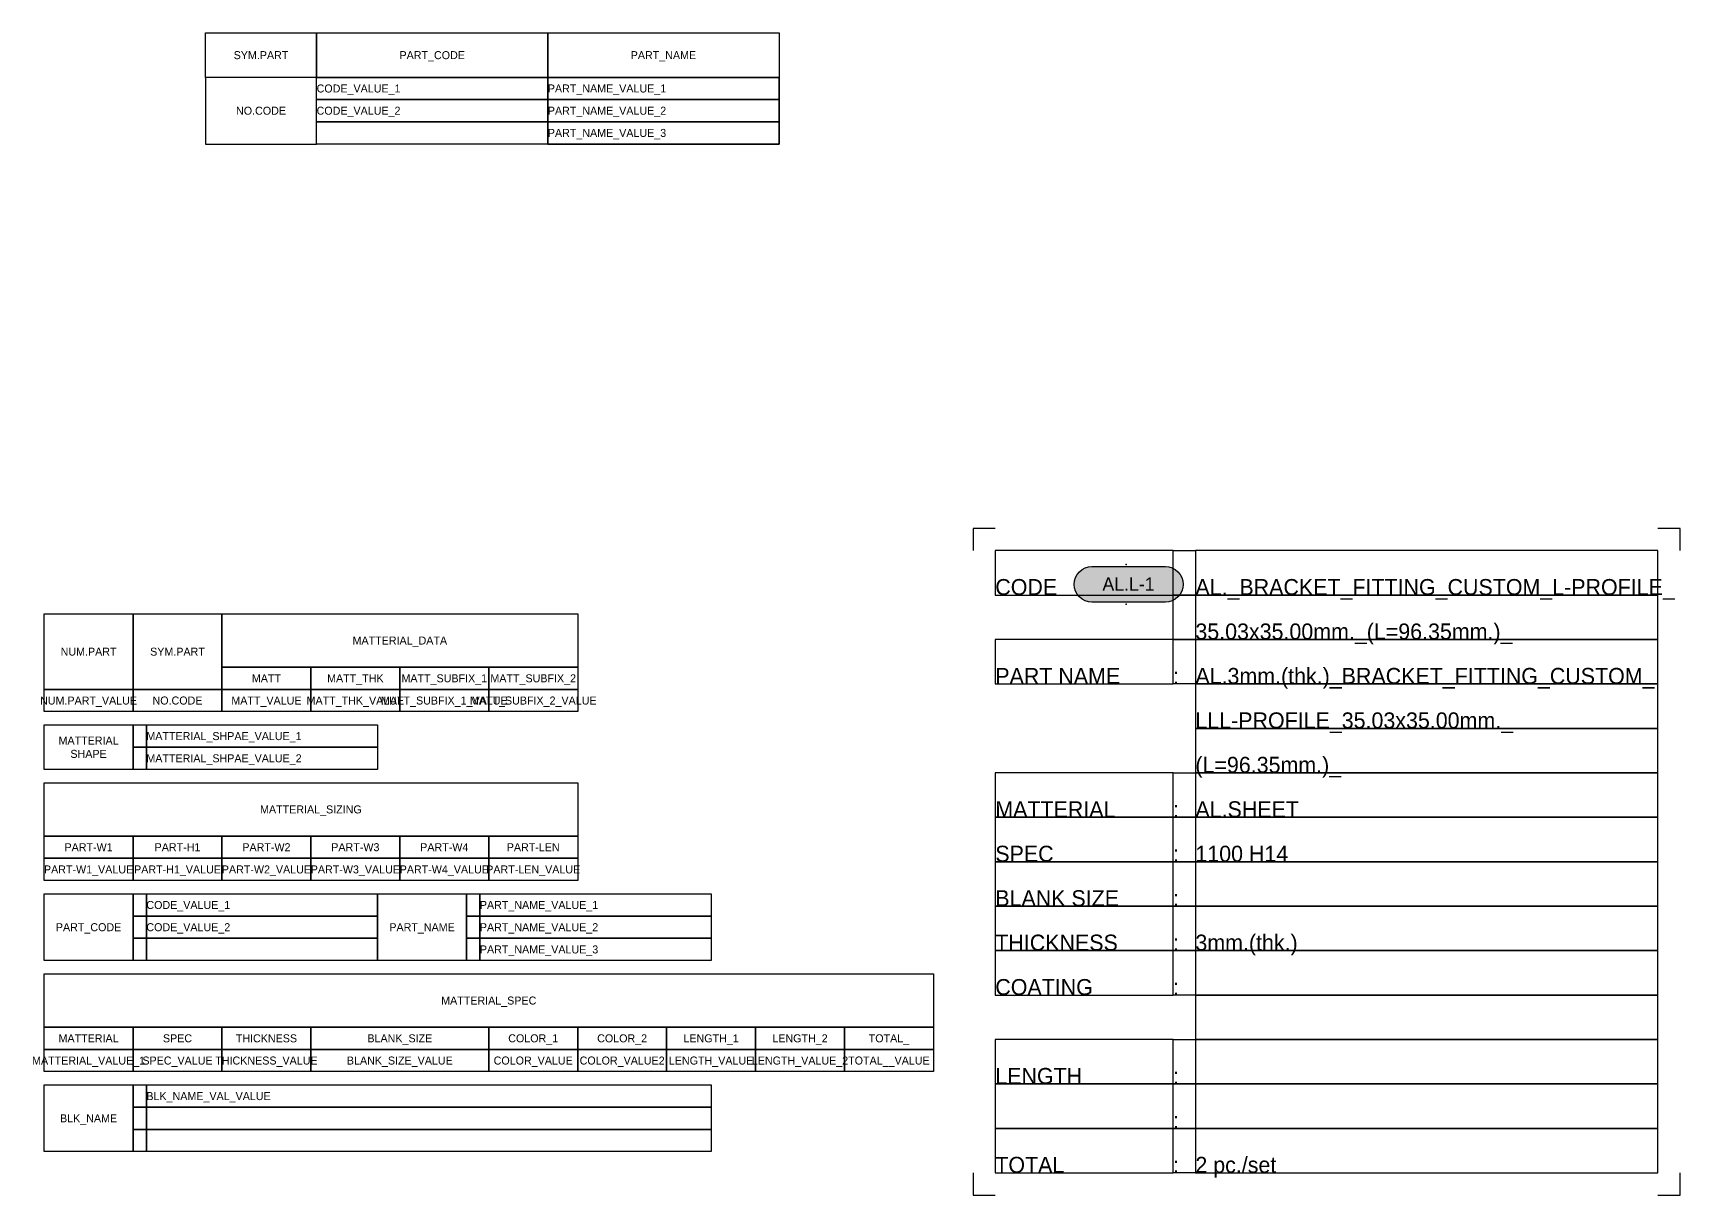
# Model space of a CAD drawing. Header units: millimetres. Extents: x -244126 to 368105, y -173968 to 259060.
# Drawn here: x 538.4 to 908.9, y 2873.3 to 3134.8 of the extents above; entities that cross this region are included whole.
import ezdxf
from ezdxf.enums import TextEntityAlignment as Align

# ---------------------------------------------------------------- set-up
doc = ezdxf.new("R2010")
doc.units = ezdxf.units.MM
doc.header["$MEASUREMENT"] = 0
doc.linetypes.add('BORDER2', pattern=[22.225, 6.35, -3.175, 6.35, -3.175, 0, -3.175])
for name, color, linetype in [('000 - H A T C H', 8, 'Continuous'), ('000 - SYMBOL CON', 1, 'Continuous'), ('000 - T E X T', 4, 'Continuous'), ('002 - STRUCTURAL STEEL', 4, 'Continuous'), ('A04_TUBE SERIES', 7, 'Continuous')]:
    doc.layers.add(name, color=color, linetype=linetype)
doc.styles.add('MtXpl_BrowalliaUPC', font='BrowalliaUPC.ttf')
doc.styles.add('TA', font='Cordia New.ttf', dxfattribs={"height": 4.5})

# ---------------------------------------------------------------- blocks, each defined once
blk = doc.blocks.new('*U191')
at = {"layer": '002 - STRUCTURAL STEEL', "color": 0, "linetype": 'ByBlock'}
blk.add_lwpolyline([(0, 20), (50, 20), (50, 0), (0, 0)], close=True, dxfattribs=at)
blk = doc.blocks.new('*U3044')
at = {"layer": '002 - STRUCTURAL STEEL', "color": 0, "linetype": 'ByBlock'}
blk.add_lwpolyline([(0, 17), (20, 17), (20, 0), (0, 0)], close=True, dxfattribs=at)
blk = doc.blocks.new('*U4914')
at = {"layer": '002 - STRUCTURAL STEEL', "color": 0, "linetype": 'ByBlock'}
blk.add_lwpolyline([(0, 5), (20, 5), (20, 0), (0, 0)], close=True, dxfattribs=at)
blk = doc.blocks.new('*U72')
at = {"layer": '002 - STRUCTURAL STEEL', "color": 0, "linetype": 'ByBlock'}
blk.add_lwpolyline([(0, 12), (80, 12), (80, 0), (0, 0)], close=True, dxfattribs=at)
blk = doc.blocks.new('*U70')
at = {"layer": '002 - STRUCTURAL STEEL', "color": 0, "linetype": 'ByBlock'}
blk.add_lwpolyline([(0, 10), (20, 10), (20, 0), (0, 0)], close=True, dxfattribs=at)
blk = doc.blocks.new('*U71')
at = {"layer": '002 - STRUCTURAL STEEL', "color": 0, "linetype": 'ByBlock'}
blk.add_lwpolyline([(0, 12), (120, 12), (120, 0), (0, 0)], close=True, dxfattribs=at)
blk = doc.blocks.new('*U73')
at = {"layer": '002 - STRUCTURAL STEEL', "color": 0, "linetype": 'ByBlock'}
blk.add_lwpolyline([(0, 15), (20, 15), (20, 0), (0, 0)], close=True, dxfattribs=at)
blk = doc.blocks.new('*U68')
at = {"layer": '002 - STRUCTURAL STEEL', "color": 0, "linetype": 'ByBlock'}
blk.add_lwpolyline([(0, 5), (52, 5), (52, 0), (0, 0)], close=True, dxfattribs=at)
blk = doc.blocks.new('*U69')
at = {"layer": '002 - STRUCTURAL STEEL', "color": 0, "linetype": 'ByBlock'}
blk.add_lwpolyline([(0, 5), (3, 5), (3, 0), (0, 0)], close=True, dxfattribs=at)
blk = doc.blocks.new('*U74')
at = {"layer": '002 - STRUCTURAL STEEL', "color": 0, "linetype": 'ByBlock'}
blk.add_lwpolyline([(0, 5), (127, 5), (127, 0), (0, 0)], close=True, dxfattribs=at)
blk = doc.blocks.new('*U175')
at = {"layer": '002 - STRUCTURAL STEEL', "color": 0, "linetype": 'ByBlock'}
blk.add_lwpolyline([(0, 12), (200, 12), (200, 0), (0, 0)], close=True, dxfattribs=at)
blk = doc.blocks.new('*U4913')
at = {"layer": '002 - STRUCTURAL STEEL', "color": 0, "linetype": 'ByBlock'}
blk.add_lwpolyline([(0, 5), (40, 5), (40, 0), (0, 0)], close=True, dxfattribs=at)
blk = doc.blocks.new('A$C829836ee')
for p in [(0, 3), (0, -3)]:
    blk.add_point(p)
blk = doc.blocks.new('*U4955')
at = {"layer": '000 - H A T C H'}
h = blk.add_hatch(color=250, dxfattribs=at)
h.dxf.hatch_style = 1
edge = h.paths.add_edge_path()
edge.add_arc((10.87, -3.8), 2, 90, 270, ccw=False)
edge.add_line((10.87, -1.8), (19.12, -1.8))
edge.add_arc((19.12, -3.8), 2, -90, 90, ccw=False)
edge.add_line((19.12, -5.8), (10.87, -5.8))
at = {"layer": '000 - SYMBOL CON', "color": 2}
blk.add_lwpolyline([(10.87, -5.8, -1), (10.87, -1.8), (19.12, -1.8, -1), (19.12, -5.8)], format="xyb", close=True, dxfattribs=at)
at = {"layer": 'A04_TUBE SERIES', "color": 3}
blk.add_point((12.41, -3.8), dxfattribs=at)
at = {"layer": 'Defpoints', "color": 250}
for points in [[(0, 2.5), (-2.5, 2.5), (-2.5, 0)], [(77, 0), (77, 2.5), (74.5, 2.5)], [(-2.5, -70), (-2.5, -72.5), (0, -72.5)], [(74.5, -72.5), (77, -72.5), (77, -70)]]:
    blk.add_lwpolyline(points, dxfattribs=at)
for points in [[(0, -5), (20, -5), (20, 0), (0, 0)], [(20, 0), (22.5, 0), (22.5, -5), (20, -5)], [(22.5, -5), (74.5, -5), (74.5, 0), (22.5, 0)], [(20, -5), (22.5, -5), (22.5, -10), (20, -10)], [(22.5, -10), (74.5, -10), (74.5, -5), (22.5, -5)], [(0, -15), (20, -15), (20, -10), (0, -10)], [(20, -10), (22.5, -10), (22.5, -15), (20, -15)], [(22.5, -15), (74.5, -15), (74.5, -10), (22.5, -10)], [(22.5, -20), (74.5, -20), (74.5, -15), (22.5, -15)], [(22.5, -25), (74.5, -25), (74.5, -20), (22.5, -20)], [(0, -30), (20, -30), (20, -25), (0, -25)], [(20, -25), (22.5, -25), (22.5, -30), (20, -30)], [(22.5, -30), (74.5, -30), (74.5, -25), (22.5, -25)], [(0, -35), (20, -35), (20, -30), (0, -30)], [(20, -30), (22.5, -30), (22.5, -35), (20, -35)], [(22.5, -35), (74.5, -35), (74.5, -30), (22.5, -30)], [(0, -40), (20, -40), (20, -35), (0, -35)], [(20, -35), (22.5, -35), (22.5, -40), (20, -40)], [(22.5, -40), (74.5, -40), (74.5, -35), (22.5, -35)], [(0, -45), (20, -45), (20, -40), (0, -40)], [(20, -40), (22.5, -40), (22.5, -45), (20, -45)], [(22.5, -45), (74.5, -45), (74.5, -40), (22.5, -40)], [(0, -50), (20, -50), (20, -45), (0, -45)], [(20, -45), (22.5, -45), (22.5, -50), (20, -50)], [(22.5, -50), (74.5, -50), (74.5, -45), (22.5, -45)], [(22.5, -55), (74.5, -55), (74.5, -50), (22.5, -50)], [(0, -60), (20, -60), (20, -55), (0, -55)], [(20, -55), (22.5, -55), (22.5, -60), (20, -60)], [(22.5, -60), (74.5, -60), (74.5, -55), (22.5, -55)], [(0, -65), (20, -65), (20, -60), (0, -60)], [(20, -60), (22.5, -60), (22.5, -65), (20, -65)], [(22.5, -65), (74.5, -65), (74.5, -60), (22.5, -60)], [(0, -70), (20, -70), (20, -65), (0, -65)], [(20, -65), (22.5, -65), (22.5, -70), (20, -70)], [(22.5, -70), (74.5, -70), (74.5, -65), (22.5, -65)]]:
    blk.add_lwpolyline(points, close=True, dxfattribs=at)
at = {"xscale": 0.7454636594928784, "yscale": 0.7454636594928784, "zscale": 0.7454636594928784}
blk.add_blockref('A$C829836ee', (14.71, -3.8), dxfattribs=at)
at = {"layer": '000 - T E X T', "linetype": 'BORDER2', "style": 'TA'}
for s, p in [('CODE', (0, -5)), ('PART NAME', (0, -15)), (':', (20, -15)), ('MATTERIAL', (0, -30)), (':', (20, -30)), ('SPEC', (0, -35)), (':', (20, -35)), ('BLANK SIZE', (0, -40)), (':', (20, -40)), ('THICKNESS', (0, -45)), (':', (20, -45)), ('COATING', (0, -50)), (':', (20, -50)), ('LENGTH', (0, -60)), (':', (20, -60)), (':', (20, -65)), ('TOTAL', (0, -70)), (':', (20, -70))]:
    blk.add_text(s, height=1.8, dxfattribs=at).set_placement(p)
at = {"layer": '000 - T E X T', "style": 'TA', "flags": 1}
blk.add_attdef('BLK_NAME', (1.99, 0.93), '', height=1.8, dxfattribs=at)
at = {"layer": '000 - T E X T', "style": 'MtXpl_BrowalliaUPC'}
blk.add_attdef('NO.CODE', text='', height=1.49, dxfattribs=at).set_placement((14.98, -3.76), align=Align.MIDDLE_CENTER)
at = {"layer": '000 - T E X T', "style": 'TA'}
for tag, p in [('CODE_VALUE_1', (22.5, -5)), ('CODE_VALUE_2', (22.5, -10)), ('PART_NAME_VALUE_1', (22.5, -15)), ('PART_NAME_VALUE_2', (22.5, -20)), ('PART_NAME_VALUE_3', (22.5, -25)), ('MATTERIAL_VALUE_1', (22.5, -30)), ('SPEC_VALUE', (22.5, -35)), ('BLANK_SIZE_VALUE', (22.5, -40)), ('THICKNESS_VALUE', (22.5, -45)), ('COATING_VALUE_1', (22.5, -50)), ('COATING_VALUE_2', (22.5, -55)), ('LENGTH_VALUE_1', (22.5, -60)), ('LENGTH_VALUE_2', (22.5, -65)), ('TOTAL_VALUE', (22.5, -70))]:
    blk.add_attdef(tag, p, '', height=1.8, dxfattribs=at)
blk = doc.blocks.new('*U190')
at = {"layer": '002 - STRUCTURAL STEEL', "color": 0, "linetype": 'ByBlock'}
blk.add_lwpolyline([(0, 30), (50, 30), (50, 0), (0, 0)], close=True, dxfattribs=at)
blk = doc.blocks.new('*U192')
at = {"layer": '002 - STRUCTURAL STEEL', "color": 0, "linetype": 'ByBlock'}
blk.add_lwpolyline([(0, 10), (52, 10), (52, 0), (0, 0)], close=True, dxfattribs=at)

msp = doc.modelspace()

# ---------------------------------------------------------------- linework, layer by layer
at = {"layer": '000 - SYMBOL CON', "color": 0}
for points in [[(602.22516, 3124.80081), (654.22516, 3124.80081), (654.22516, 3109.80081), (602.22516, 3109.80081)], [(654.22516, 3109.80081), (706.22516, 3109.80081), (706.22516, 3124.80081), (654.22516, 3124.80081)]]:
    msp.add_lwpolyline(points, close=True, dxfattribs=at)

# ---------------------------------------------------------------- block references
at = {"color": 0}
for name, p in [('*U3044', (540.94091, 2987.09926)), ('*U3044', (560.94091, 2987.09926)), ('*U72', (580.94091, 2992.09926)), ('*U4914', (580.94091, 2987.09926)), ('*U4914', (600.94091, 2987.09926)), ('*U4914', (620.94091, 2987.09926)), ('*U4914', (640.94091, 2987.09926)), ('*U4914', (540.94091, 2982.09926)), ('*U4914', (560.94091, 2982.09926)), ('*U4914', (580.94091, 2982.09926)), ('*U4914', (600.94091, 2982.09926)), ('*U4914', (620.94091, 2982.09926)), ('*U4914', (640.94091, 2982.09926)), ('*U70', (540.94091, 2969.09926)), ('*U69', (560.94091, 2974.09926)), ('*U68', (563.94091, 2974.09926)), ('*U69', (560.94091, 2969.09926)), ('*U68', (563.94091, 2969.09926)), ('*U71', (540.94091, 2954.09926)), ('*U4914', (540.94091, 2949.09926)), ('*U4914', (560.94091, 2949.09926)), ('*U4914', (580.94091, 2949.09926)), ('*U4914', (600.94091, 2949.09926)), ('*U4914', (620.94091, 2949.09926)), ('*U4914', (640.94091, 2949.09926)), ('*U4914', (540.94091, 2944.09926)), ('*U4914', (560.94091, 2944.09926)), ('*U4914', (580.94091, 2944.09926)), ('*U4914', (600.94091, 2944.09926)), ('*U4914', (620.94091, 2944.09926)), ('*U4914', (640.94091, 2944.09926)), ('*U73', (540.94091, 2926.09926)), ('*U69', (560.94091, 2936.09926)), ('*U68', (563.94091, 2936.09926)), ('*U73', (615.94091, 2926.09926)), ('*U69', (635.94091, 2936.09926)), ('*U68', (638.94091, 2936.09926)), ('*U69', (560.94091, 2931.09926)), ('*U68', (563.94091, 2931.09926)), ('*U69', (635.94091, 2931.09926)), ('*U68', (638.94091, 2931.09926)), ('*U69', (560.94091, 2926.09926)), ('*U68', (563.94091, 2926.09926)), ('*U69', (635.94091, 2926.09926)), ('*U68', (638.94091, 2926.09926)), ('*U175', (540.94091, 2911.09926)), ('*U4914', (540.94091, 2906.09926)), ('*U4914', (560.94091, 2906.09926)), ('*U4914', (580.94091, 2906.09926)), ('*U4913', (600.94091, 2906.09926)), ('*U4914', (640.94091, 2906.09926)), ('*U4914', (660.94091, 2906.09926)), ('*U4914', (680.94091, 2906.09926)), ('*U4914', (700.94091, 2906.09926)), ('*U4914', (720.94091, 2906.09926)), ('*U4914', (540.94091, 2901.09926)), ('*U4914', (560.94091, 2901.09926)), ('*U4914', (580.94091, 2901.09926)), ('*U4913', (600.94091, 2901.09926)), ('*U4914', (640.94091, 2901.09926)), ('*U4914', (660.94091, 2901.09926)), ('*U4914', (680.94091, 2901.09926)), ('*U4914', (700.94091, 2901.09926)), ('*U4914', (720.94091, 2901.09926)), ('*U73', (540.94091, 2883.09926)), ('*U69', (560.94091, 2893.09926)), ('*U74', (563.94091, 2893.09926)), ('*U69', (560.94091, 2888.09926)), ('*U74', (563.94091, 2888.09926)), ('*U69', (560.94091, 2883.09926)), ('*U74', (563.94091, 2883.09926))]:
    msp.add_blockref(name, p, dxfattribs=at)
at = {"layer": '000 - SYMBOL CON', "color": 0, "xscale": 0.5, "yscale": 0.5, "zscale": 0.5}
msp.add_blockref('*U191', (577.22516, 3124.80081), dxfattribs=at)
at = {"layer": '000 - SYMBOL CON', "color": 0}
for p in [(602.22516, 3124.80081), (654.22516, 3124.80081)]:
    msp.add_blockref('*U192', p, dxfattribs=at)
at = {"layer": '000 - SYMBOL CON', "color": 0, "xscale": -0.5, "yscale": 0.5, "zscale": 0.5, "rotation": 180}
msp.add_blockref('*U190', (577.22516, 3124.80081), dxfattribs=at)
at = {"layer": '000 - SYMBOL CON', "color": 250}
for p in [(602.22516, 3119.80081), (654.22516, 3119.80081), (602.22516, 3114.80081), (654.22516, 3114.80081), (602.22516, 3109.80081), (654.22516, 3109.80081)]:
    msp.add_blockref('*U68', p, dxfattribs=at)
at = {"layer": '000 - T E X T', "xscale": 2, "yscale": 2, "zscale": 2}
msp.add_blockref('*U4955', (754.86501, 3018.33174), dxfattribs=at).add_auto_attribs({'NO.CODE': 'AL.L-1', 'CODE_VALUE_1': 'AL._BRACKET_FITTING_CUSTOM_L-PROFILE_', 'CODE_VALUE_2': '35.03x35.00mm._(L=96.35mm.)_', 'PART_NAME_VALUE_1': 'AL.3mm.(thk.)_BRACKET_FITTING_CUSTOM_', 'PART_NAME_VALUE_2': 'LLL-PROFILE_35.03x35.00mm._', 'PART_NAME_VALUE_3': '(L=96.35mm.)_', 'MATTERIAL_VALUE_1': 'AL.SHEET', 'SPEC_VALUE': '1100 H14', 'THICKNESS_VALUE': '3mm.(thk.)', 'TOTAL_VALUE': '2 pc./set'})

# ---------------------------------------------------------------- texts
at = {"color": 0, "style": 'TA'}
for s, p in [('SYM.PART', (589.72516, 3129.80081)), ('PART_CODE', (628.22516, 3129.80081)), ('PART_NAME', (680.22516, 3129.80081)), ('MATTERIAL_DATA', (620.94091, 2998.09926)), ('NUM.PART', (550.94091, 2995.59926)), ('SYM.PART', (570.94091, 2995.59926)), ('MATT', (590.94091, 2989.59926)), ('MATT_THK', (610.94091, 2989.59926)), ('MATT_SUBFIX_1', (630.94091, 2989.59926)), ('MATT_SUBFIX_2', (650.94091, 2989.59926)), ('MATTERIAL', (550.94091, 2975.59926)), ('SHAPE', (550.94091, 2972.59926)), ('MATTERIAL_SIZING', (600.94091, 2960.09926)), ('PART-W1', (550.94091, 2951.59926)), ('PART-H1', (570.94091, 2951.59926)), ('PART-W2', (590.94091, 2951.59926)), ('PART-W3', (610.94091, 2951.59926)), ('PART-W4', (630.94091, 2951.59926)), ('PART-LEN', (650.94091, 2951.59926)), ('PART_CODE', (550.94091, 2933.59926)), ('PART_NAME', (625.94091, 2933.59926)), ('MATTERIAL_SPEC', (640.94091, 2917.09926)), ('MATTERIAL', (550.94091, 2908.59926)), ('SPEC', (570.94091, 2908.59926)), ('THICKNESS', (590.94091, 2908.59926)), ('BLANK_SIZE', (620.94091, 2908.59926)), ('COLOR_1', (650.94091, 2908.59926)), ('COLOR_2', (670.94091, 2908.59926)), ('LENGTH_1', (690.94091, 2908.59926)), ('LENGTH_2', (710.94091, 2908.59926)), ('TOTAL_', (730.94091, 2908.59926)), ('BLK_NAME', (550.94091, 2890.59926))]:
    msp.add_text(s, height=1.8, dxfattribs=at).set_placement(p, align=Align.MIDDLE_CENTER)
for tag, p in [('CODE_VALUE_1', (602.22516, 3122.30081)), ('PART_NAME_VALUE_1', (654.22516, 3122.30081)), ('CODE_VALUE_2', (602.22516, 3117.30081)), ('PART_NAME_VALUE_2', (654.22516, 3117.30081)), ('PART_NAME_VALUE_3', (654.22516, 3112.30081)), ('MATTERIAL_SHPAE_VALUE_1', (563.94091, 2976.59926)), ('MATTERIAL_SHPAE_VALUE_2', (563.94091, 2971.59926)), ('CODE_VALUE_1', (563.94091, 2938.59926)), ('PART_NAME_VALUE_1', (638.94091, 2938.59926)), ('CODE_VALUE_2', (563.94091, 2933.59926)), ('PART_NAME_VALUE_2', (638.94091, 2933.59926)), ('PART_NAME_VALUE_3', (638.94091, 2928.59926)), ('BLK_NAME_VAL_VALUE', (563.94091, 2895.59926))]:
    msp.add_attdef(tag, text='----', height=1.8, dxfattribs=at).set_placement(p, align=Align.MIDDLE_LEFT)
at = {"color": 0}
for tag, style, p in [('NO.CODE', 'MtXpl_BrowalliaUPC', (589.72516, 3117.30081)), ('NUM.PART_VALUE', 'TA', (550.94091, 2984.59926)), ('NO.CODE', 'TA', (570.94091, 2984.59926)), ('MATT_VALUE', 'TA', (590.94091, 2984.59926)), ('MATT_THK_VALUE', 'TA', (610.94091, 2984.59926)), ('MATT_SUBFIX_1_VALUE', 'TA', (630.94091, 2984.59926)), ('MATT_SUBFIX_2_VALUE', 'TA', (650.94091, 2984.59926)), ('PART-W1_VALUE', 'TA', (550.94091, 2946.59926)), ('PART-H1_VALUE', 'TA', (570.94091, 2946.59926)), ('PART-W2_VALUE', 'TA', (590.94091, 2946.59926)), ('PART-W3_VALUE', 'TA', (610.94091, 2946.59926)), ('PART-W4_VALUE', 'TA', (630.94091, 2946.59926)), ('PART-LEN_VALUE', 'TA', (650.94091, 2946.59926))]:
    msp.add_attdef(tag, text='----', height=1.8, dxfattribs=dict(at, style=style)).set_placement(p, align=Align.MIDDLE_CENTER)
at = {"style": 'TA'}
for tag, p in [('MATTERIAL_VALUE_1', (550.94091, 2903.59926)), ('SPEC_VALUE', (570.94091, 2903.59926)), ('THICKNESS_VALUE', (590.94091, 2903.59926)), ('BLANK_SIZE_VALUE', (620.94091, 2903.59926)), ('COLOR_VALUE', (650.94091, 2903.59926)), ('COLOR_VALUE2', (670.94091, 2903.59926)), ('LENGTH_VALUE', (690.94091, 2903.59926)), ('LENGTH_VALUE_2', (710.94091, 2903.59926)), ('TOTAL__VALUE', (730.94091, 2903.59926))]:
    msp.add_attdef(tag, text='----', height=1.8, dxfattribs=at).set_placement(p, align=Align.MIDDLE_CENTER)

doc.saveas('drawing.dxf')
